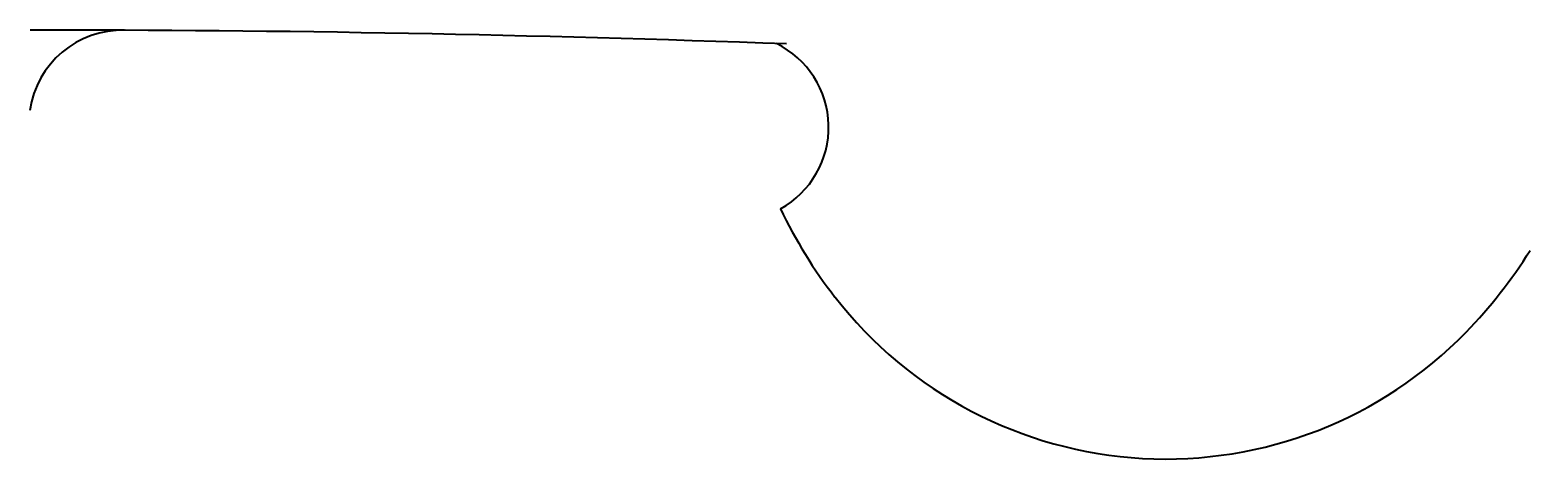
# Model space of a CAD drawing. Header units: millimetres. Extents: x 0 to 3.22, y 43.08 to 44.
import ezdxf

# ---------------------------------------------------------------- set-up
doc = ezdxf.new("R2010")
doc.units = ezdxf.units.MM
doc.layers.add('ModelSketch_Visible', color=7, linetype='Continuous', lineweight=40)

msp = doc.modelspace()

# ---------------------------------------------------------------- linework, layer by layer
at = {"layer": 'ModelSketch_Visible'}
for centre, radius, start, end in [((0, 0), 44, 87.88235, 90), ((0.1981, 43.7996), 0.2, 88.2388, 172.169), ((1.5162, 43.791), 0.2, 298.8694, 64.0206), ((2.5536, 44.0661), 1.0431, 205.574, 217.8337), ((2.3381, 44.0781), 1.0431, 315.8133, 328.0731), ((2.4407, 43.9783), 0.9, 217.8337, 315.8133)]:
    msp.add_arc(centre, radius, start, end, dxfattribs=at)

doc.saveas('drawing.dxf')
